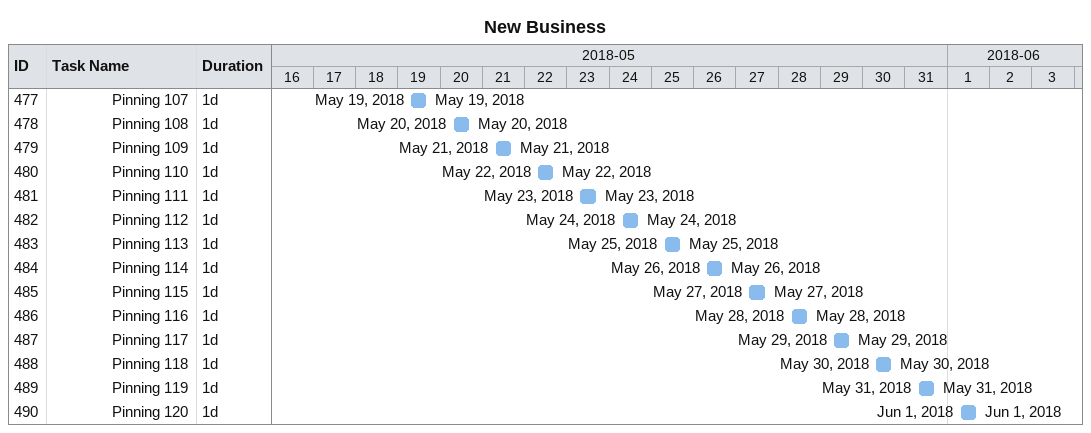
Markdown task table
New Business

| ID | Level | Task | Duration | Start | Finish |
|---|---|---|---|---|---|
| 477 | 4 | Pinning 107 | 1d | 2018-05-19 | 2018-05-19 |
| 478 | 4 | Pinning 108 | 1d | 2018-05-20 | 2018-05-20 |
| 479 | 4 | Pinning 109 | 1d | 2018-05-21 | 2018-05-21 |
| 480 | 4 | Pinning 110 | 1d | 2018-05-22 | 2018-05-22 |
| 481 | 4 | Pinning 111 | 1d | 2018-05-23 | 2018-05-23 |
| 482 | 4 | Pinning 112 | 1d | 2018-05-24 | 2018-05-24 |
| 483 | 4 | Pinning 113 | 1d | 2018-05-25 | 2018-05-25 |
| 484 | 4 | Pinning 114 | 1d | 2018-05-26 | 2018-05-26 |
| 485 | 4 | Pinning 115 | 1d | 2018-05-27 | 2018-05-27 |
| 486 | 4 | Pinning 116 | 1d | 2018-05-28 | 2018-05-28 |
| 487 | 4 | Pinning 117 | 1d | 2018-05-29 | 2018-05-29 |
| 488 | 4 | Pinning 118 | 1d | 2018-05-30 | 2018-05-30 |
| 489 | 4 | Pinning 119 | 1d | 2018-05-31 | 2018-05-31 |
| 490 | 4 | Pinning 120 | 1d | 2018-06-01 | 2018-06-01 |
